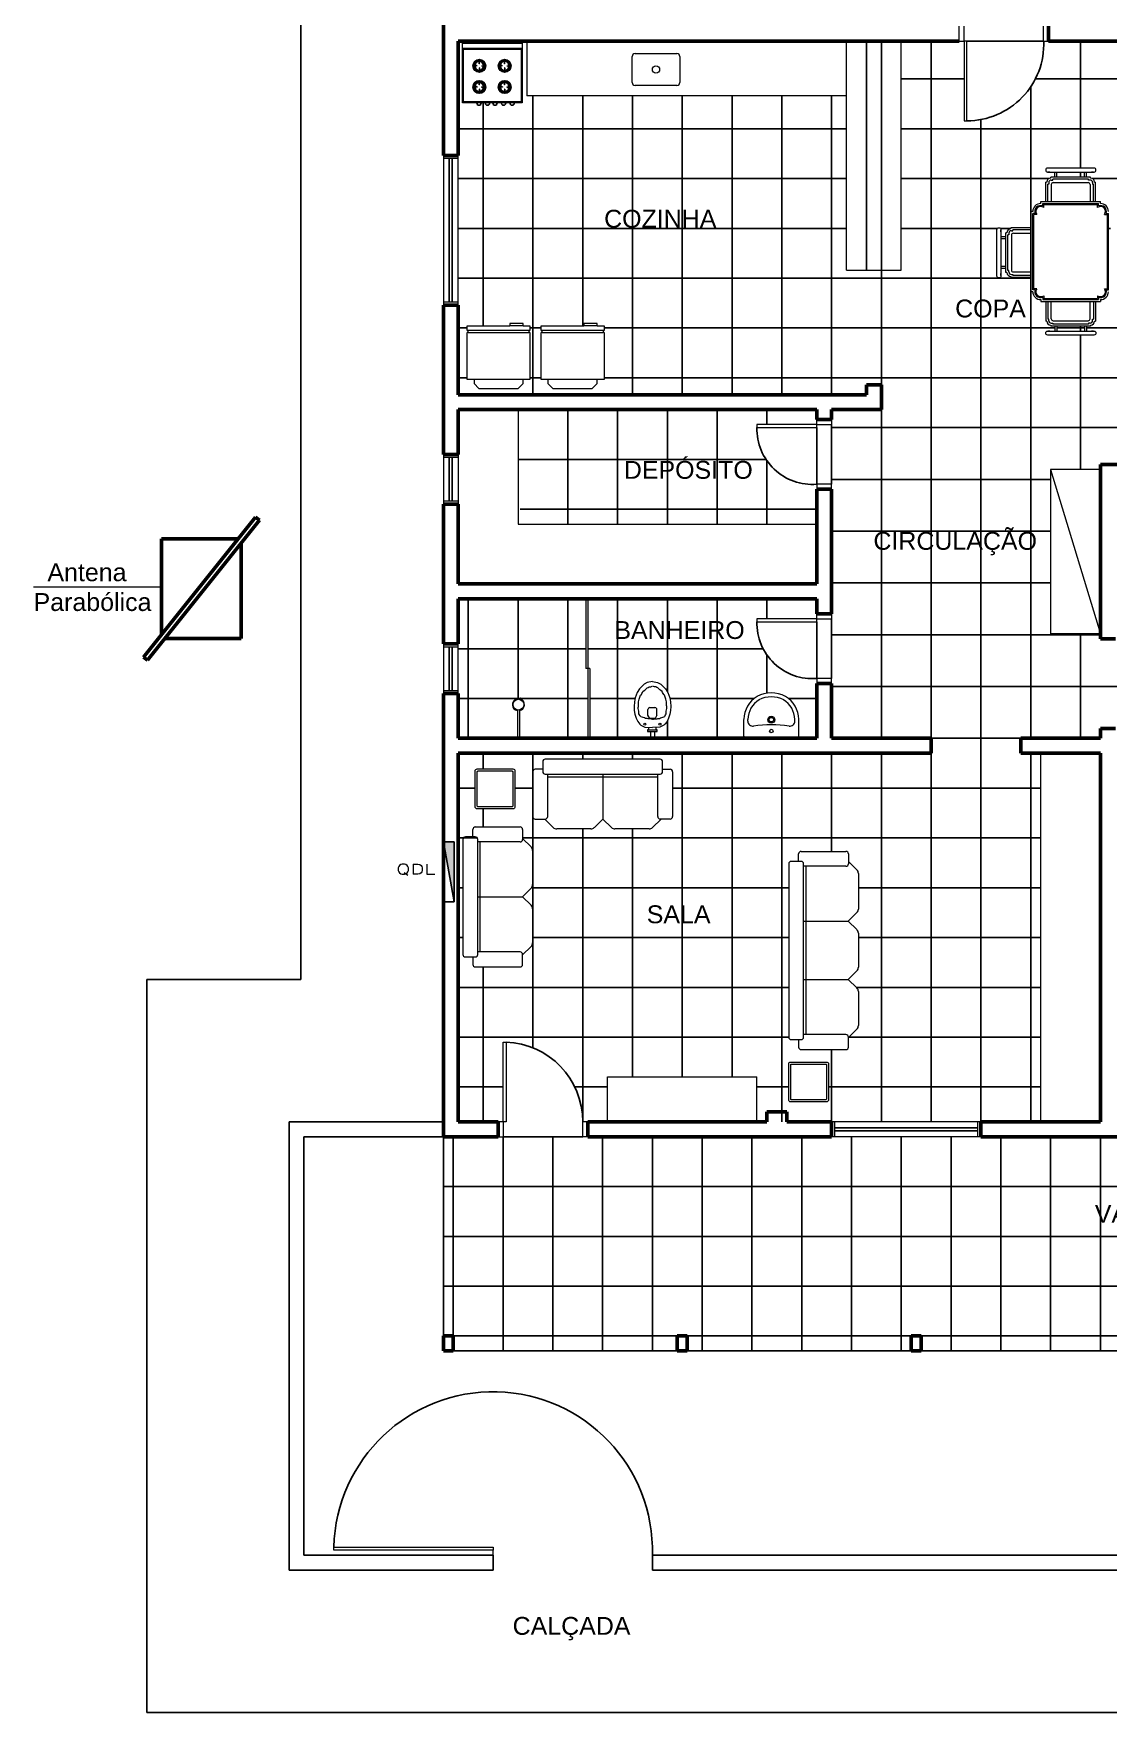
# Model space of a CAD drawing. Extents: x 200.4 to 267.3, y 143.9 to 174.2.
# Drawn here: x 221.67 to 232.47, y 144.45 to 161.31 of the extents above; entities that cross this region are included whole.
import ezdxf

# ---------------------------------------------------------------- set-up
doc = ezdxf.new("R2010")
doc.units = 0
doc.header["$LTSCALE"] = 35
doc.linetypes.add('HIDDEN', pattern=[0.375, 0.25, -0.125])
for name, color, linetype in [('01', 1, 'CONTINUOUS'), ('AF-Conexões_detalhe', 9, 'CONTINUOUS'), ('ALVENARIA', 6, 'CONTINUOUS'), ('ALVNARIA', 3, 'HIDDEN'), ('PENA3', 4, 'CONTINUOUS')]:
    doc.layers.add(name, color=color, linetype=linetype)
for name, color, linetype, lineweight in [('ESQUADRIAS', 2, 'CONTINUOUS', 18), ('PAREDE', 5, 'CONTINUOUS', 50), ('TEXTO', 2, 'CONTINUOUS', 13)]:
    doc.layers.add(name, color=color, linetype=linetype, lineweight=lineweight)
doc.styles.add('ARQ_COTAS_50', font='romans.shx', dxfattribs={"width": 1.5})
doc.styles.get("Standard").update_dxf_attribs({"font": 'ISOCP'})

msp = doc.modelspace()

# ---------------------------------------------------------------- hatches: boundary and pattern name
at = {"layer": '01'}
msp.add_hatch(color=256, dxfattribs=at).paths.add_polyline_path([(225.785, 153.193), (225.893, 152.593), (225.893, 153.193)])

# ---------------------------------------------------------------- linework, layer by layer
for p, q in [((230.685, 150.383), (230.685, 161.233)), ((231.815, 161.233), (231.045, 161.233)), ((232.185, 159.958), (232.185, 161.233)), ((231.015, 160.853), (230.385, 160.853)), ((233.235, 160.853), (231.731, 160.853)), ((226.685, 157.683), (226.685, 160.683)), ((227.185, 158.375), (227.185, 160.683)), ((227.685, 157.683), (227.685, 160.683)), ((228.185, 157.683), (228.185, 160.683)), ((228.685, 157.683), (228.685, 160.683)), ((229.185, 157.683), (229.185, 160.683)), ((229.685, 157.683), (229.685, 160.683)), ((231.685, 159.359), (231.685, 160.774)), ((226.185, 158.375), (226.185, 160.613)), ((229.835, 160.353), (225.935, 160.353)), ((233.235, 160.353), (230.385, 160.353)), ((231.185, 150.383), (231.185, 160.446)), ((225.845, 160.053), (225.845, 158.613)), ((225.875, 158.613), (225.875, 160.053)), ((229.835, 159.853), (225.935, 159.853)), ((231.868, 159.853), (230.385, 159.853)), ((232.185, 159.868), (232.185, 159.918)), ((233.235, 159.853), (232.304, 159.853)), ((229.835, 159.353), (225.935, 159.353)), ((231.351, 159.353), (230.385, 159.353)), ((231.486, 159.353), (231.381, 159.353)), ((232.486, 159.353), (232.456, 159.353)), ((231.686, 158.853), (225.935, 158.853)), ((230.185, 157.783), (230.185, 158.933)), ((231.685, 154.233), (231.685, 158.859)), ((226.025, 158.353), (225.935, 158.353)), ((226.769, 158.353), (226.655, 158.353)), ((231.926, 158.353), (227.399, 158.353)), ((232.226, 158.353), (231.946, 158.353)), ((232.185, 158.321), (232.185, 158.371)), ((232.185, 156.933), (232.185, 158.281)), ((233.235, 158.353), (232.246, 158.353)), ((226.025, 157.853), (225.935, 157.853)), ((226.769, 157.853), (226.655, 157.853)), ((233.235, 157.853), (227.399, 157.853)), ((227.035, 156.383), (227.035, 157.533)), ((227.535, 156.383), (227.535, 157.533)), ((228.035, 156.383), (228.035, 157.533)), ((228.535, 156.383), (228.535, 157.533)), ((229.035, 157.383), (229.035, 157.533)), ((230.185, 154.233), (230.185, 157.533)), ((229.535, 156.783), (229.535, 157.353)), ((229.685, 156.783), (229.685, 157.383)), ((233.235, 157.353), (229.685, 157.353)), ((226.535, 157.033), (229.026, 157.033)), ((229.035, 156.383), (229.035, 157.02)), ((231.885, 156.833), (229.685, 156.833)), ((226.558, 156.533), (229.535, 156.533)), ((231.885, 156.313), (229.685, 156.313)), ((231.885, 155.793), (229.685, 155.793)), ((226.035, 154.233), (226.035, 155.633)), ((226.535, 154.637), (226.535, 155.633)), ((227.035, 154.233), (227.035, 155.633)), ((227.535, 154.233), (227.535, 155.633)), ((228.035, 154.699), (228.035, 155.633)), ((228.535, 154.233), (228.535, 155.633)), ((229.035, 155.433), (229.035, 155.633)), ((229.535, 154.833), (229.535, 155.403)), ((229.685, 154.833), (229.685, 155.433)), ((232.385, 155.273), (229.685, 155.273)), ((232.185, 154.233), (232.185, 155.283)), ((225.935, 155.133), (227.215, 155.133)), ((227.235, 155.133), (228.997, 155.133)), ((229.035, 154.686), (229.035, 155.07)), ((237.185, 154.753), (229.685, 154.753)), ((225.935, 154.633), (226.52, 154.633)), ((226.558, 154.633), (227.235, 154.633)), ((227.255, 154.633), (227.711, 154.633)), ((228.06, 154.633), (228.907, 154.633)), ((229.251, 154.633), (229.535, 154.633)), ((228.035, 154.233), (228.035, 154.409)), ((229.035, 154.233), (229.035, 154.246)), ((231.585, 154.233), (230.685, 154.233)), ((226.185, 153.925), (226.185, 154.083)), ((226.685, 151.126), (226.685, 154.083)), ((227.185, 154.023), (227.185, 154.083)), ((227.685, 154.023), (227.685, 154.083)), ((228.185, 150.833), (228.185, 154.083)), ((228.685, 150.833), (228.685, 154.083)), ((229.185, 150.383), (229.185, 154.083)), ((229.685, 153.098), (229.685, 154.083)), ((230.185, 150.383), (230.185, 154.083)), ((231.685, 150.383), (231.685, 154.083)), ((226.104, 153.733), (225.935, 153.733)), ((226.683, 153.733), (226.504, 153.733)), ((231.785, 153.733), (228.088, 153.733)), ((226.185, 153.343), (226.185, 153.525)), ((226.126, 153.233), (225.935, 153.233)), ((231.785, 153.233), (226.581, 153.233)), ((227.185, 150.383), (227.185, 153.323)), ((227.685, 150.833), (227.685, 153.323)), ((225.785, 153.193), (225.893, 153.193)), ((225.785, 153.193), (225.893, 152.593)), ((225.893, 153.193), (225.893, 152.593)), ((225.981, 152.733), (225.935, 152.733)), ((229.254, 152.733), (226.681, 152.733)), ((231.785, 152.733), (229.954, 152.733)), ((225.893, 152.593), (225.785, 152.593)), ((225.981, 152.233), (225.935, 152.233)), ((229.254, 152.233), (226.681, 152.233)), ((231.785, 152.233), (229.954, 152.233)), ((226.185, 150.383), (226.185, 151.938)), ((229.254, 151.733), (225.935, 151.733)), ((231.785, 151.733), (229.932, 151.733)), ((229.254, 151.233), (225.935, 151.233)), ((231.785, 151.233), (229.854, 151.233)), ((229.685, 150.383), (229.685, 151.108)), ((226.385, 150.733), (225.935, 150.733)), ((227.435, 150.733), (227.105, 150.733)), ((229.254, 150.733), (228.935, 150.733)), ((231.785, 150.733), (229.654, 150.733)), ((225.885, 150.233), (225.885, 148.233)), ((227.185, 150.233), (226.385, 150.233)), ((226.385, 150.233), (226.385, 148.083)), ((226.885, 150.233), (226.885, 148.083)), ((227.385, 150.233), (227.385, 148.083)), ((227.885, 150.233), (227.885, 148.083)), ((228.385, 150.233), (228.385, 148.083)), ((228.885, 150.233), (228.885, 148.083)), ((229.385, 150.233), (229.385, 148.083)), ((231.155, 150.323), (229.715, 150.323)), ((231.155, 150.293), (229.715, 150.293)), ((229.885, 150.233), (229.885, 148.083)), ((230.385, 150.233), (230.385, 148.083)), ((230.885, 150.233), (230.885, 148.083)), ((231.385, 150.233), (231.385, 148.083)), ((231.885, 150.233), (231.885, 148.083)), ((232.385, 150.233), (232.385, 148.083)), ((225.785, 149.733), (239.885, 149.733)), ((225.785, 149.233), (239.885, 149.233)), ((225.785, 148.733), (239.885, 148.733)), ((225.885, 148.233), (228.135, 148.233)), ((228.235, 148.233), (230.485, 148.233)), ((230.585, 148.233), (232.835, 148.233))]:
    msp.add_line(p, q, dxfattribs=at)
for centre, radius, start, end in [((231.046, 161.203), 0.77, 269.9565, 2.2329), ((229.492, 157.339), 0.557, 178.4896, 274.448), ((229.492, 155.389), 0.557, 178.4896, 274.448), ((226.385, 150.384), 0.8, 359.9597, 87.8509), ((226.285, 146.073), 1.6, 358.5679, 178.5679)]:
    msp.add_arc(centre, radius, start, end, dxfattribs=at)
at = {"layer": 'AF-Conexões_detalhe'}
for p, q in [((224.355, 172.663), (224.355, 151.813)), ((224.355, 151.813), (222.805, 151.813)), ((222.805, 151.813), (222.805, 144.453)), ((222.805, 144.453), (242.365, 144.453))]:
    msp.add_line(p, q, dxfattribs=at)
at = {"layer": 'ALVENARIA', "color": 6}
for p, q in [((224.235, 150.383), (224.235, 145.883)), ((225.785, 150.383), (224.235, 150.383)), ((224.385, 150.233), (224.385, 146.033)), ((225.785, 150.233), (224.385, 150.233)), ((224.385, 146.033), (226.285, 146.033)), ((226.285, 146.033), (226.285, 145.883)), ((227.885, 146.033), (227.885, 145.883)), ((227.885, 146.033), (240.785, 146.033)), ((224.235, 145.883), (226.285, 145.883)), ((227.885, 145.883), (240.935, 145.883))]:
    msp.add_line(p, q, dxfattribs=at)
at = {"layer": 'ALVNARIA', "linetype": 'HIDDEN'}
for p, q in [((230.035, 161.233), (230.035, 158.933)), ((230.185, 161.233), (230.185, 158.933)), ((225.845, 157.053), (225.845, 156.613)), ((225.875, 157.053), (225.875, 156.613)), ((225.845, 155.153), (225.845, 154.713)), ((225.875, 154.713), (225.875, 155.153))]:
    msp.add_line(p, q, dxfattribs=at)
at = {"layer": 'ESQUADRIAS'}
for p, q in [((230.965, 161.233), (230.965, 161.383)), ((231.015, 161.233), (231.015, 161.383)), ((231.815, 161.233), (231.815, 161.383)), ((225.978, 160.613), (225.978, 161.213)), ((225.978, 161.213), (226.578, 161.213)), ((225.978, 161.163), (226.578, 161.163)), ((225.988, 161.153), (226.568, 161.153)), ((225.988, 160.623), (225.988, 161.153)), ((226.568, 161.153), (226.568, 160.623)), ((226.578, 161.213), (226.578, 160.613)), ((226.622, 161.233), (226.622, 160.683)), ((229.835, 158.933), (229.835, 161.233)), ((230.385, 158.933), (230.385, 161.233)), ((230.965, 161.233), (231.015, 161.233)), ((231.015, 161.233), (231.015, 160.433)), ((231.045, 161.233), (231.015, 161.233)), ((231.045, 160.433), (231.045, 161.233)), ((231.815, 161.233), (231.865, 161.233)), ((226.125, 160.985), (226.125, 160.983)), ((226.147, 161.006), (226.145, 161.006)), ((226.167, 160.985), (226.167, 160.983)), ((226.379, 160.985), (226.379, 160.983)), ((226.402, 161.006), (226.4, 161.006)), ((226.422, 160.985), (226.422, 160.983)), ((227.681, 160.818), (227.681, 161.078)), ((227.681, 160.818), (227.681, 161.078)), ((227.711, 161.108), (228.131, 161.108)), ((227.711, 161.108), (228.131, 161.108)), ((228.161, 161.078), (228.161, 160.818)), ((228.161, 161.078), (228.161, 160.818)), ((226.147, 160.963), (226.145, 160.963)), ((226.402, 160.963), (226.4, 160.963)), ((226.125, 160.773), (226.125, 160.771)), ((226.147, 160.793), (226.145, 160.793)), ((226.147, 160.75), (226.145, 160.75)), ((226.167, 160.773), (226.167, 160.771)), ((226.379, 160.773), (226.379, 160.771)), ((226.402, 160.793), (226.4, 160.793)), ((226.402, 160.75), (226.4, 160.75)), ((226.422, 160.773), (226.422, 160.771)), ((229.835, 160.683), (226.622, 160.683)), ((228.131, 160.788), (227.711, 160.788)), ((228.131, 160.788), (227.711, 160.788)), ((226.118, 160.613), (225.978, 160.613)), ((226.568, 160.623), (225.988, 160.623)), ((226.167, 160.613), (226.118, 160.613)), ((226.204, 160.613), (226.167, 160.613)), ((226.253, 160.613), (226.204, 160.613)), ((226.28, 160.613), (226.253, 160.613)), ((226.329, 160.613), (226.28, 160.613)), ((226.365, 160.613), (226.329, 160.613)), ((226.414, 160.613), (226.365, 160.613)), ((226.451, 160.613), (226.414, 160.613)), ((226.5, 160.613), (226.451, 160.613)), ((226.578, 160.613), (226.5, 160.613)), ((231.015, 160.433), (231.045, 160.433)), ((225.785, 160.083), (225.785, 158.583)), ((225.935, 160.053), (225.785, 160.053)), ((225.935, 158.583), (225.935, 160.083)), ((231.836, 159.618), (231.836, 159.818)), ((231.846, 159.818), (231.836, 159.818)), ((231.876, 159.918), (231.856, 159.918)), ((231.856, 159.618), (231.856, 159.798)), ((231.866, 159.798), (231.856, 159.798)), ((231.866, 159.813), (231.866, 159.798)), ((231.926, 159.868), (231.886, 159.868)), ((231.886, 159.858), (231.886, 159.868)), ((231.891, 159.838), (231.906, 159.838)), ((231.891, 159.793), (231.891, 159.618)), ((232.266, 159.848), (231.906, 159.848)), ((231.906, 159.838), (231.906, 159.848)), ((231.911, 159.813), (232.261, 159.813)), ((231.926, 159.868), (231.926, 159.918)), ((231.946, 159.868), (231.926, 159.868)), ((231.946, 159.868), (231.946, 159.918)), ((232.226, 159.868), (231.946, 159.868)), ((232.226, 159.868), (232.226, 159.918)), ((232.246, 159.868), (232.226, 159.868)), ((232.246, 159.868), (232.246, 159.918)), ((232.286, 159.868), (232.246, 159.868)), ((232.266, 159.838), (232.266, 159.848)), ((232.281, 159.838), (232.266, 159.838)), ((232.281, 159.793), (232.281, 159.618)), ((232.286, 159.858), (232.286, 159.868)), ((232.316, 159.918), (232.296, 159.918)), ((232.306, 159.813), (232.306, 159.798)), ((232.306, 159.798), (232.316, 159.798)), ((232.316, 159.618), (232.316, 159.798)), ((232.326, 159.818), (232.336, 159.818)), ((232.336, 159.618), (232.336, 159.818)), ((232.34, 159.937), (232.34, 159.938)), ((231.786, 159.622), (231.836, 159.622)), ((231.786, 159.602), (231.786, 159.622)), ((231.836, 159.622), (232.336, 159.622)), ((232.336, 159.622), (232.386, 159.622)), ((232.386, 159.602), (232.386, 159.622)), ((231.686, 159.359), (231.686, 159.522)), ((231.706, 159.522), (231.686, 159.522)), ((231.706, 158.737), (231.706, 159.502)), ((231.729, 159.502), (231.706, 159.502)), ((231.716, 158.747), (231.716, 159.492)), ((231.746, 159.492), (231.716, 159.492)), ((231.806, 159.602), (232.366, 159.602)), ((231.806, 159.579), (231.806, 159.602)), ((231.816, 159.592), (232.356, 159.592)), ((231.816, 159.562), (231.816, 159.592)), ((232.356, 159.562), (232.356, 159.592)), ((232.366, 159.579), (232.366, 159.602)), ((232.426, 159.492), (232.456, 159.492)), ((232.442, 159.502), (232.466, 159.502)), ((232.456, 158.747), (232.456, 159.492)), ((232.466, 158.737), (232.466, 159.502)), ((231.386, 159.319), (231.386, 159.339)), ((231.436, 159.269), (231.436, 159.309)), ((231.446, 159.309), (231.436, 159.309)), ((231.456, 158.93), (231.456, 159.289)), ((231.466, 159.289), (231.456, 159.289)), ((231.466, 159.304), (231.466, 159.289)), ((231.486, 159.349), (231.486, 159.359)), ((231.686, 159.359), (231.486, 159.359)), ((231.491, 159.329), (231.506, 159.329)), ((231.491, 159.284), (231.491, 158.935)), ((231.506, 159.329), (231.506, 159.339)), ((231.686, 159.339), (231.506, 159.339)), ((231.511, 159.304), (231.686, 159.304)), ((231.686, 158.859), (231.686, 159.359)), ((231.686, 159.359), (231.686, 158.859)), ((231.436, 159.269), (231.386, 159.269)), ((231.436, 159.249), (231.386, 159.249)), ((231.436, 159.249), (231.436, 159.269)), ((231.436, 158.97), (231.436, 159.249)), ((231.436, 158.97), (231.386, 158.97)), ((231.436, 158.95), (231.386, 158.95)), ((231.436, 158.95), (231.436, 158.97)), ((231.436, 158.91), (231.436, 158.95)), ((229.835, 158.933), (230.385, 158.933)), ((231.367, 158.855), (231.366, 158.855)), ((231.386, 158.879), (231.386, 158.899)), ((231.446, 158.91), (231.436, 158.91)), ((231.466, 158.93), (231.456, 158.93)), ((231.466, 158.915), (231.466, 158.93)), ((231.486, 158.87), (231.486, 158.859)), ((231.686, 158.859), (231.486, 158.859)), ((231.491, 158.89), (231.506, 158.89)), ((231.506, 158.89), (231.506, 158.879)), ((231.686, 158.879), (231.506, 158.879)), ((231.511, 158.915), (231.686, 158.915)), ((231.686, 158.879), (231.686, 158.758)), ((231.686, 158.879), (231.686, 158.859)), ((231.686, 158.717), (231.686, 158.879)), ((225.935, 158.613), (225.785, 158.613)), ((231.706, 158.717), (231.686, 158.717)), ((231.729, 158.737), (231.706, 158.737)), ((231.746, 158.747), (231.716, 158.747)), ((231.786, 158.637), (231.786, 158.617)), ((231.786, 158.617), (231.836, 158.617)), ((231.806, 158.66), (231.806, 158.637)), ((231.806, 158.637), (232.366, 158.637)), ((231.816, 158.677), (231.816, 158.647)), ((231.816, 158.647), (232.356, 158.647)), ((231.836, 158.617), (232.336, 158.617)), ((231.836, 158.617), (231.836, 158.421)), ((231.856, 158.617), (231.856, 158.441)), ((231.891, 158.446), (231.891, 158.617)), ((232.281, 158.446), (232.281, 158.617)), ((232.316, 158.617), (232.316, 158.441)), ((232.336, 158.617), (232.336, 158.421)), ((232.336, 158.617), (232.386, 158.617)), ((232.356, 158.677), (232.356, 158.647)), ((232.366, 158.66), (232.366, 158.637)), ((232.386, 158.637), (232.386, 158.617)), ((232.426, 158.747), (232.456, 158.747)), ((232.442, 158.737), (232.466, 158.737)), ((231.866, 158.441), (231.856, 158.441)), ((231.866, 158.426), (231.866, 158.441)), ((232.306, 158.426), (232.306, 158.441)), ((232.306, 158.441), (232.316, 158.441)), ((226.025, 158.375), (226.453, 158.375)), ((226.025, 158.328), (226.025, 158.375)), ((226.025, 157.835), (226.025, 158.308)), ((226.035, 158.308), (226.035, 158.328)), ((226.645, 158.328), (226.035, 158.328)), ((226.035, 158.308), (226.645, 158.308)), ((226.588, 158.375), (226.453, 158.375)), ((226.588, 158.375), (226.655, 158.375)), ((226.645, 158.328), (226.645, 158.308)), ((226.655, 158.375), (226.655, 158.328)), ((226.655, 158.308), (226.655, 157.835)), ((226.769, 158.375), (227.196, 158.375)), ((226.769, 158.328), (226.769, 158.375)), ((226.769, 157.835), (226.769, 158.308)), ((226.779, 158.308), (226.779, 158.328)), ((227.389, 158.328), (226.779, 158.328)), ((226.779, 158.308), (227.389, 158.308)), ((227.331, 158.375), (227.196, 158.375)), ((227.331, 158.375), (227.399, 158.375)), ((227.389, 158.328), (227.389, 158.308)), ((227.399, 158.375), (227.399, 158.328)), ((227.399, 158.308), (227.399, 157.835)), ((231.846, 158.421), (231.836, 158.421)), ((231.876, 158.321), (231.856, 158.321)), ((231.886, 158.381), (231.886, 158.371)), ((231.926, 158.371), (231.886, 158.371)), ((231.891, 158.401), (231.906, 158.401)), ((231.906, 158.401), (231.906, 158.391)), ((232.266, 158.391), (231.906, 158.391)), ((231.911, 158.426), (232.261, 158.426)), ((231.926, 158.371), (231.926, 158.321)), ((231.946, 158.371), (231.926, 158.371)), ((231.946, 158.371), (231.946, 158.321)), ((232.226, 158.371), (231.946, 158.371)), ((232.226, 158.371), (232.226, 158.321)), ((232.246, 158.371), (232.226, 158.371)), ((232.246, 158.371), (232.246, 158.321)), ((232.286, 158.371), (232.246, 158.371)), ((232.281, 158.401), (232.266, 158.401)), ((232.266, 158.401), (232.266, 158.391)), ((232.286, 158.381), (232.286, 158.371)), ((232.316, 158.321), (232.296, 158.321)), ((232.326, 158.421), (232.336, 158.421)), ((232.34, 158.302), (232.34, 158.301)), ((226.093, 157.835), (226.093, 157.795)), ((226.143, 157.745), (226.093, 157.795)), ((226.588, 157.795), (226.538, 157.745)), ((226.655, 157.835), (226.588, 157.835)), ((226.588, 157.795), (226.588, 157.835)), ((226.836, 157.835), (226.836, 157.795)), ((226.886, 157.745), (226.836, 157.795)), ((227.331, 157.795), (227.281, 157.745)), ((227.399, 157.835), (227.331, 157.835)), ((227.331, 157.795), (227.331, 157.835)), ((226.143, 157.745), (226.538, 157.745)), ((226.886, 157.745), (227.281, 157.745)), ((226.535, 157.533), (226.535, 156.383)), ((229.535, 157.383), (229.535, 157.433)), ((229.685, 157.433), (229.685, 157.383)), ((228.935, 157.383), (228.935, 157.353)), ((229.535, 157.383), (228.935, 157.383)), ((228.935, 157.353), (229.535, 157.353)), ((229.535, 157.353), (229.535, 157.383)), ((229.535, 157.383), (229.685, 157.383)), ((225.785, 157.083), (225.785, 156.583)), ((225.935, 157.053), (225.785, 157.053)), ((225.935, 157.083), (225.935, 156.583)), ((231.885, 156.933), (231.885, 155.283)), ((232.385, 156.933), (231.885, 156.933)), ((231.885, 156.933), (232.385, 155.283)), ((229.535, 156.783), (229.535, 156.733)), ((229.685, 156.783), (229.535, 156.783)), ((229.685, 156.733), (229.685, 156.783)), ((225.935, 156.613), (225.785, 156.613)), ((226.535, 156.383), (229.535, 156.383)), ((227.215, 155.633), (227.215, 154.933)), ((227.235, 155.633), (227.235, 154.233)), ((229.535, 155.433), (228.935, 155.433)), ((228.935, 155.433), (228.935, 155.403)), ((228.935, 155.403), (229.535, 155.403)), ((229.535, 155.433), (229.535, 155.483)), ((229.535, 155.433), (229.685, 155.433)), ((229.535, 155.403), (229.535, 155.433)), ((229.685, 155.483), (229.685, 155.433)), ((232.385, 155.283), (231.885, 155.283)), ((225.785, 155.183), (225.785, 154.683)), ((225.785, 155.153), (225.935, 155.153)), ((225.935, 154.683), (225.935, 155.183)), ((227.255, 154.933), (227.215, 154.933)), ((227.255, 154.933), (227.255, 154.233)), ((227.754, 154.729), (227.731, 154.692)), ((227.802, 154.777), (227.754, 154.729)), ((227.834, 154.794), (227.802, 154.777)), ((227.885, 154.804), (227.834, 154.794)), ((227.885, 154.804), (227.936, 154.794)), ((227.936, 154.794), (227.968, 154.777)), ((227.968, 154.777), (228.016, 154.729)), ((228.016, 154.729), (228.039, 154.692)), ((229.685, 154.833), (229.535, 154.833)), ((229.535, 154.833), (229.535, 154.783)), ((229.685, 154.783), (229.685, 154.833)), ((225.785, 154.713), (225.935, 154.713)), ((226.519, 154.635), (226.521, 154.629)), ((226.539, 154.639), (226.539, 154.632)), ((226.539, 154.639), (226.539, 154.632)), ((226.557, 154.63), (226.558, 154.635)), ((227.704, 154.598), (227.701, 154.551)), ((227.711, 154.638), (227.704, 154.598)), ((227.731, 154.692), (227.711, 154.638)), ((228.039, 154.692), (228.059, 154.638)), ((228.059, 154.638), (228.067, 154.598)), ((228.067, 154.598), (228.069, 154.551)), ((226.529, 154.512), (226.529, 154.233)), ((226.549, 154.512), (226.549, 154.233)), ((227.701, 154.551), (227.703, 154.513)), ((227.703, 154.513), (227.71, 154.475)), ((227.71, 154.475), (227.723, 154.434)), ((227.723, 154.434), (227.739, 154.402)), ((227.739, 154.402), (227.76, 154.374)), ((227.84, 154.464), (227.84, 154.521)), ((227.858, 154.432), (227.84, 154.464)), ((227.912, 154.432), (227.858, 154.432)), ((227.86, 154.541), (227.91, 154.541)), ((227.93, 154.464), (227.912, 154.432)), ((227.93, 154.464), (227.93, 154.521)), ((228.032, 154.402), (228.01, 154.374)), ((228.047, 154.434), (228.032, 154.402)), ((228.06, 154.475), (228.047, 154.434)), ((228.067, 154.513), (228.06, 154.475)), ((228.069, 154.551), (228.067, 154.513)), ((228.802, 154.255), (228.804, 154.423)), ((228.844, 154.406), (228.844, 154.423)), ((229.315, 154.406), (229.315, 154.423)), ((229.357, 154.255), (229.355, 154.423)), ((227.76, 154.374), (227.77, 154.366)), ((227.77, 154.366), (227.809, 154.344)), ((227.809, 154.344), (227.885, 154.34)), ((227.846, 154.319), (227.837, 154.319)), ((227.837, 154.319), (227.837, 154.303)), ((227.837, 154.303), (227.933, 154.303)), ((227.846, 154.342), (227.846, 154.319)), ((227.846, 154.319), (227.924, 154.319)), ((227.865, 154.303), (227.865, 154.233)), ((227.961, 154.344), (227.885, 154.34)), ((227.885, 154.34), (227.885, 154.34)), ((227.885, 154.34), (227.885, 154.34)), ((227.905, 154.303), (227.905, 154.233)), ((227.924, 154.319), (227.924, 154.342)), ((227.933, 154.319), (227.924, 154.319)), ((227.933, 154.303), (227.933, 154.319)), ((228, 154.366), (227.961, 154.344)), ((228.01, 154.374), (228, 154.366)), ((229.349, 154.246), (228.81, 154.246)), ((231.785, 150.383), (231.785, 154.083)), ((226.683, 153.898), (226.683, 153.448)), ((226.783, 153.923), (226.708, 153.923)), ((226.783, 153.998), (226.783, 153.923)), ((226.783, 153.923), (226.783, 153.898)), ((227.963, 154.023), (226.808, 154.023)), ((227.988, 153.923), (227.988, 153.998)), ((227.988, 153.923), (228.063, 153.923)), ((227.988, 153.898), (227.988, 153.923)), ((228.088, 153.898), (228.088, 153.448)), ((226.808, 153.873), (227.963, 153.873)), ((226.833, 153.448), (226.833, 153.873)), ((226.833, 153.848), (227.938, 153.848)), ((227.388, 153.873), (227.388, 153.423)), ((227.938, 153.448), (227.938, 153.873)), ((226.708, 153.423), (226.808, 153.423)), ((226.803, 153.423), (226.889, 153.337)), ((227.388, 153.423), (227.302, 153.337)), ((227.388, 153.423), (227.474, 153.337)), ((227.973, 153.423), (227.887, 153.337)), ((228.063, 153.423), (227.963, 153.423)), ((225.981, 153.218), (225.981, 152.063)), ((226.081, 153.243), (226.006, 153.243)), ((226.081, 153.243), (226.081, 153.318)), ((226.106, 153.243), (226.081, 153.243)), ((226.106, 153.343), (226.556, 153.343)), ((226.131, 152.063), (226.131, 153.218)), ((226.581, 153.318), (226.581, 153.218)), ((226.581, 153.228), (226.667, 153.142)), ((227.266, 153.323), (226.924, 153.323)), ((227.851, 153.323), (227.509, 153.323)), ((226.556, 153.193), (226.131, 153.193)), ((226.156, 152.088), (226.156, 153.193)), ((226.681, 153.106), (226.681, 152.764)), ((229.354, 152.998), (229.354, 153.073)), ((229.379, 153.098), (229.829, 153.098)), ((229.854, 153.073), (229.854, 152.998)), ((229.254, 152.973), (229.254, 151.233)), ((229.354, 152.998), (229.279, 152.998)), ((229.379, 152.998), (229.354, 152.998)), ((229.404, 151.233), (229.404, 152.973)), ((229.829, 152.948), (229.404, 152.948)), ((229.429, 151.258), (229.429, 152.948)), ((229.854, 152.998), (229.939, 152.912)), ((229.854, 152.998), (229.854, 152.973)), ((229.954, 152.877), (229.954, 152.519)), ((226.581, 152.643), (226.667, 152.729)), ((226.131, 152.643), (226.581, 152.643)), ((226.581, 152.643), (226.667, 152.557)), ((226.681, 152.521), (226.681, 152.179)), ((229.404, 152.398), (229.853, 152.398)), ((229.853, 152.398), (229.939, 152.484)), ((229.853, 152.398), (229.939, 152.312)), ((229.954, 152.276), (229.954, 151.934)), ((226.006, 152.038), (226.081, 152.038)), ((226.081, 152.038), (226.081, 151.963)), ((226.081, 152.038), (226.106, 152.038)), ((226.556, 152.088), (226.131, 152.088)), ((226.581, 152.058), (226.667, 152.144)), ((226.581, 151.963), (226.581, 152.063)), ((226.106, 151.938), (226.556, 151.938)), ((229.853, 151.813), (229.939, 151.899)), ((229.404, 151.813), (229.853, 151.813)), ((229.853, 151.813), (229.939, 151.727)), ((229.954, 151.691), (229.954, 151.349)), ((229.279, 151.208), (229.354, 151.208)), ((229.354, 151.208), (229.354, 151.133)), ((229.354, 151.208), (229.379, 151.208)), ((229.829, 151.258), (229.404, 151.258)), ((229.854, 151.228), (229.939, 151.314)), ((229.854, 151.228), (229.854, 151.233)), ((229.854, 151.133), (229.854, 151.228)), ((226.385, 150.383), (226.385, 151.183)), ((226.385, 151.183), (226.415, 151.183)), ((226.415, 151.183), (226.415, 150.383)), ((229.379, 151.108), (229.829, 151.108)), ((227.435, 150.833), (228.935, 150.833)), ((227.435, 150.383), (227.435, 150.833)), ((228.935, 150.383), (228.935, 150.833)), ((226.385, 150.383), (226.335, 150.383)), ((226.385, 150.383), (226.385, 150.233)), ((226.415, 150.383), (226.385, 150.383)), ((227.185, 150.233), (227.185, 150.383)), ((227.235, 150.383), (227.185, 150.383)), ((231.185, 150.383), (229.685, 150.383)), ((229.715, 150.383), (229.715, 150.233)), ((231.155, 150.233), (231.155, 150.383)), ((226.335, 150.233), (226.385, 150.233)), ((227.235, 150.233), (227.185, 150.233)), ((231.185, 150.233), (229.685, 150.233)), ((224.685, 146.083), (224.685, 146.113)), ((224.685, 146.113), (226.285, 146.113)), ((226.285, 146.083), (224.685, 146.083)), ((226.285, 146.113), (226.285, 146.083)), ((226.285, 146.033), (226.285, 146.083))]:
    msp.add_line(p, q, dxfattribs=at)
for points in [[(226.125, 160.985), (226.083, 160.985)], [(226.125, 160.983), (226.083, 160.983)], [(226.145, 161.006), (226.145, 161.047)], [(226.147, 161.006), (226.147, 161.047)], [(226.167, 160.985), (226.209, 160.985)], [(226.167, 160.983), (226.209, 160.983)], [(226.379, 160.985), (226.338, 160.985)], [(226.379, 160.983), (226.338, 160.983)], [(226.4, 161.006), (226.4, 161.047)], [(226.402, 161.006), (226.402, 161.047)], [(226.422, 160.985), (226.464, 160.985)], [(226.422, 160.983), (226.464, 160.983)], [(226.145, 160.963), (226.145, 160.921)], [(226.145, 160.793), (226.145, 160.835)], [(226.147, 160.963), (226.147, 160.921)], [(226.147, 160.793), (226.147, 160.835)], [(226.4, 160.963), (226.4, 160.921)], [(226.4, 160.793), (226.4, 160.835)], [(226.402, 160.963), (226.402, 160.921)], [(226.402, 160.793), (226.402, 160.835)], [(226.125, 160.773), (226.083, 160.773)], [(226.125, 160.771), (226.083, 160.771)], [(226.145, 160.75), (226.145, 160.709)], [(226.147, 160.75), (226.147, 160.709)], [(226.167, 160.773), (226.209, 160.773)], [(226.167, 160.771), (226.209, 160.771)], [(226.379, 160.773), (226.338, 160.773)], [(226.379, 160.771), (226.338, 160.771)], [(226.4, 160.75), (226.4, 160.709)], [(226.402, 160.75), (226.402, 160.709)], [(226.422, 160.773), (226.464, 160.773)], [(226.422, 160.771), (226.464, 160.771)], [(226.035, 158.328), (226.025, 158.328)], [(226.035, 158.308), (226.025, 158.308)], [(226.588, 158.375), (226.588, 158.398), (226.453, 158.398), (226.453, 158.375)], [(226.655, 158.328), (226.645, 158.328)], [(226.655, 158.308), (226.645, 158.308)], [(226.779, 158.328), (226.769, 158.328)], [(226.779, 158.308), (226.769, 158.308)], [(227.331, 158.375), (227.331, 158.398), (227.196, 158.398), (227.196, 158.375)], [(227.399, 158.328), (227.389, 158.328)], [(227.399, 158.308), (227.389, 158.308)], [(226.093, 157.835), (226.025, 157.835)], [(226.588, 157.835), (226.093, 157.835)], [(226.836, 157.835), (226.769, 157.835)], [(227.331, 157.835), (226.836, 157.835)]]:
    msp.add_lwpolyline(points, dxfattribs=at)
for points in [[(232.32, 159.958), (231.856, 159.958, 0.414214), (231.836, 159.938), (231.836, 159.937, 0.414214), (231.855, 159.918), (231.926, 159.918, 0.414214)], [(232.34, 159.938, 0.414214), (232.32, 159.958, 0.414214)], [(231.926, 159.918), (231.946, 159.918, 0.414214)], [(231.946, 159.918), (232.226, 159.918, 0.414214)], [(232.226, 159.918), (232.246, 159.918, 0.414214)], [(232.246, 159.918), (232.321, 159.918, 0.414214), (232.34, 159.937)], [(231.346, 158.875), (231.346, 159.339, -0.414214), (231.366, 159.359), (231.367, 159.359, -0.414214), (231.386, 159.34), (231.386, 159.269, -0.414214)], [(231.386, 159.269), (231.386, 159.249, -0.414214)], [(231.386, 159.249), (231.386, 158.97, -0.414214)], [(231.386, 158.95), (231.386, 158.874, -0.414214), (231.367, 158.855)], [(231.386, 158.97), (231.386, 158.95, -0.414214)], [(231.366, 158.855, -0.414214), (231.346, 158.875, -0.414214)], [(232.32, 158.281), (231.856, 158.281, -0.414214), (231.836, 158.301), (231.836, 158.302, -0.414214), (231.855, 158.321), (231.926, 158.321, -0.414214)], [(231.926, 158.321), (231.946, 158.321, -0.414214)], [(231.946, 158.321), (232.226, 158.321, -0.414214)], [(232.226, 158.321), (232.246, 158.321, -0.414214)], [(232.246, 158.321), (232.321, 158.321, -0.414214), (232.34, 158.302)], [(232.34, 158.301, -0.414214), (232.32, 158.281, -0.414214)], [(227.885, 154.426, 0.041285), (227.849, 154.427, 0.045356), (227.816, 154.433, 0.033191), (227.77, 154.45, 0.120175), (227.759, 154.459, 0.118011), (227.749, 154.48, 0.050668), (227.743, 154.533, 0.012742), (227.744, 154.574, 0.021668), (227.746, 154.598, 0.039787), (227.752, 154.625, 0.025573), (227.767, 154.666, 0.081205), (227.79, 154.703, 0.062644), (227.833, 154.741, 0.081597), (227.851, 154.749, 0.049616), (227.884, 154.755)], [(227.887, 154.426, -0.041285), (227.923, 154.427, -0.045356), (227.956, 154.433, -0.033191), (228.002, 154.45, -0.120175), (228.013, 154.459, -0.118011), (228.023, 154.48, -0.050668), (228.029, 154.533, -0.012742), (228.028, 154.574, -0.021668), (228.026, 154.598, -0.039787), (228.02, 154.625, -0.025573), (228.005, 154.666, -0.081205), (227.982, 154.703, -0.062644), (227.939, 154.741, -0.081597), (227.921, 154.749, -0.049616), (227.888, 154.755)]]:
    msp.add_lwpolyline(points, format="xyb", dxfattribs=at)
for points in [[(226.124, 153.925), (226.484, 153.925, -0.414214), (226.504, 153.905), (226.504, 153.545, -0.414214), (226.484, 153.525), (226.124, 153.525, -0.414214), (226.104, 153.545), (226.104, 153.905, -0.414214)], [(226.134, 153.905), (226.474, 153.905, -0.414214), (226.484, 153.895), (226.484, 153.555, -0.414214), (226.474, 153.545), (226.134, 153.545, -0.414214), (226.124, 153.555), (226.124, 153.895, -0.414214)], [(229.274, 150.983), (229.634, 150.983, -0.414214), (229.654, 150.963), (229.654, 150.603, -0.414214), (229.634, 150.583), (229.274, 150.583, -0.414214), (229.254, 150.603), (229.254, 150.963, -0.414214)], [(229.284, 150.963), (229.624, 150.963, -0.414214), (229.634, 150.953), (229.634, 150.613, -0.414214), (229.624, 150.603), (229.284, 150.603, -0.414214), (229.274, 150.613), (229.274, 150.953, -0.414214)]]:
    msp.add_lwpolyline(points, format="xyb", close=True, dxfattribs=at)
for centre, radius in [((226.146, 160.984), 0.0647), ((226.401, 160.984), 0.0647), ((227.921, 160.948), 0.0365), ((226.146, 160.772), 0.0647), ((226.401, 160.772), 0.0647), ((226.539, 154.571), 0.0541), ((229.079, 154.42), 0.035), ((229.079, 154.42), 0.0225), ((227.809, 154.376), 0.0101), ((227.961, 154.376), 0.0101), ((229.079, 154.306), 0.0175)]:
    msp.add_circle(centre, radius, dxfattribs=at)
for centre, radius, start, end in [((226.146, 160.984), 0.0628, 90.9117, 179.0883), ((226.146, 160.984), 0.0628, 180.9117, 269.0883), ((226.146, 160.984), 0.0529, 91.084, 178.916), ((226.146, 160.984), 0.0529, 181.084, 268.916), ((226.146, 160.984), 0.0429, 91.337, 178.663), ((226.146, 160.984), 0.0429, 181.337, 268.663), ((226.146, 160.984), 0.0628, 0.9117, 89.0883), ((226.146, 160.984), 0.0529, 1.084, 88.916), ((226.146, 160.984), 0.0429, 1.337, 88.663), ((226.146, 160.984), 0.0628, 270.9117, 359.0883), ((226.146, 160.984), 0.0529, 271.084, 358.916), ((226.146, 160.984), 0.0429, 271.337, 358.663), ((226.401, 160.984), 0.0628, 90.9117, 179.0883), ((226.401, 160.984), 0.0628, 180.9117, 269.0883), ((226.401, 160.984), 0.0529, 91.084, 178.916), ((226.401, 160.984), 0.0529, 181.084, 268.916), ((226.401, 160.984), 0.0429, 91.337, 178.663), ((226.401, 160.984), 0.0429, 181.337, 268.663), ((226.401, 160.984), 0.0628, 0.9117, 89.0883), ((226.401, 160.984), 0.0529, 1.084, 88.916), ((226.401, 160.984), 0.0429, 1.337, 88.663), ((226.401, 160.984), 0.0429, 271.337, 358.663), ((226.401, 160.984), 0.0529, 271.084, 358.916), ((226.401, 160.984), 0.0628, 270.9117, 359.0883), ((227.711, 161.078), 0.03, 90, 180), ((227.711, 161.078), 0.03, 90, 180), ((228.131, 161.078), 0.03, 0, 90), ((228.131, 161.078), 0.03, 0, 90), ((226.146, 160.772), 0.0628, 90.9117, 179.0883), ((226.146, 160.772), 0.0529, 91.084, 178.916), ((226.146, 160.772), 0.0429, 91.337, 178.663), ((226.146, 160.772), 0.0628, 0.9117, 89.0883), ((226.146, 160.772), 0.0529, 1.084, 88.916), ((226.146, 160.772), 0.0429, 1.337, 88.663), ((226.401, 160.772), 0.0628, 90.9117, 179.0883), ((226.401, 160.772), 0.0529, 91.084, 178.916), ((226.401, 160.772), 0.0429, 91.337, 178.663), ((226.401, 160.772), 0.0628, 0.9117, 89.0883), ((226.401, 160.772), 0.0529, 1.084, 88.916), ((226.401, 160.772), 0.0429, 1.337, 88.663), ((227.711, 160.818), 0.03, 180, 270), ((227.711, 160.818), 0.03, 180, 270), ((228.131, 160.818), 0.03, 270, 0), ((228.131, 160.818), 0.03, 270, 0), ((226.146, 160.772), 0.0628, 180.9117, 269.0883), ((226.146, 160.772), 0.0529, 181.084, 268.916), ((226.146, 160.772), 0.0429, 181.337, 268.663), ((226.146, 160.772), 0.0628, 270.9117, 359.0883), ((226.146, 160.772), 0.0529, 271.084, 358.916), ((226.146, 160.772), 0.0429, 271.337, 358.663), ((226.401, 160.772), 0.0628, 180.9117, 269.0883), ((226.401, 160.772), 0.0529, 181.084, 268.916), ((226.401, 160.772), 0.0429, 181.337, 268.663), ((226.401, 160.772), 0.0628, 270.9117, 359.0883), ((226.401, 160.772), 0.0529, 271.084, 358.916), ((226.401, 160.772), 0.0429, 271.337, 358.663), ((226.143, 160.613), 0.0244, 180, 0), ((226.143, 160.613), 0.0214, 180, 0), ((226.228, 160.613), 0.0244, 180, 0), ((226.228, 160.613), 0.0214, 180, 0), ((226.304, 160.613), 0.0244, 180, 0), ((226.304, 160.613), 0.0214, 180, 0), ((226.39, 160.613), 0.0244, 180, 0), ((226.39, 160.613), 0.0214, 180, 0), ((226.476, 160.613), 0.0244, 180, 0), ((226.476, 160.613), 0.0214, 180, 0), ((231.886, 159.818), 0.04, 90, 180), ((231.891, 159.813), 0.025, 90, 180), ((231.911, 159.793), 0.02, 90, 180), ((232.261, 159.793), 0.02, 0, 90), ((232.281, 159.813), 0.025, 0, 90), ((232.286, 159.818), 0.04, 0, 90), ((231.786, 159.522), 0.08, 90, 180), ((231.786, 159.522), 0.06, 70.5288, 199.4712), ((231.786, 159.522), 0.05, 53.1301, 216.8699), ((232.386, 159.522), 0.05, 323.1301, 126.8699), ((232.386, 159.522), 0.06, 340.5288, 109.4712), ((232.386, 159.522), 0.08, 0, 90), ((231.486, 159.309), 0.04, 90, 180), ((231.491, 159.304), 0.025, 90, 180), ((231.511, 159.284), 0.02, 90, 180), ((231.486, 158.91), 0.04, 180, 270), ((231.491, 158.915), 0.025, 180, 270), ((231.511, 158.935), 0.02, 180, 270), ((231.786, 158.717), 0.08, 180, 270), ((231.786, 158.717), 0.06, 160.5288, 289.4712), ((231.786, 158.717), 0.05, 143.1301, 306.8699), ((232.386, 158.717), 0.05, 233.1301, 36.8699), ((232.386, 158.717), 0.06, 250.5288, 19.4712), ((232.386, 158.717), 0.08, 270, 0), ((231.911, 158.446), 0.02, 180, 270), ((232.261, 158.446), 0.02, 270, 0), ((231.886, 158.421), 0.04, 180, 270), ((231.891, 158.426), 0.025, 180, 270), ((232.281, 158.426), 0.025, 270, 0), ((232.286, 158.421), 0.04, 270, 0), ((226.539, 154.571), 0.0608, 107.388, 260.5313), ((226.519, 154.635), 0.000485, 83.9787, 197.388), ((226.524, 154.674), 0.0388, 263.9787, 293.3533), ((226.539, 154.571), 0.0608, 73.0092, 107.388), ((226.554, 154.674), 0.0388, 246.6467, 275.2895), ((226.539, 154.571), 0.0608, 279.4687, 73.0092), ((226.558, 154.635), 0.000485, 343.0092, 95.2895), ((229.079, 154.419), 0.275, 121.3215, 178.9743), ((229.079, 154.419), 0.235, 121.3215, 178.9743), ((229.079, 154.385), 0.304, 61.8336, 118.1664), ((229.079, 154.385), 0.264, 61.8336, 118.1664), ((229.08, 154.419), 0.235, 1.0257, 58.6785), ((229.08, 154.419), 0.275, 1.0257, 58.6785), ((227.86, 154.521), 0.02, 90, 179.9631), ((227.91, 154.521), 0.02, 0.0369, 90), ((228.894, 154.405), 0.05, 179.3526, 278.0214), ((229.265, 154.405), 0.05, 261.9786, 0.6474), ((228.81, 154.254), 0.008, 179.3526, 270), ((229.079, 153.088), 1.281, 81.9786, 98.0214), ((229.349, 154.254), 0.008, 270, 0.6474), ((226.708, 153.898), 0.025, 90, 180), ((226.808, 153.998), 0.025, 90, 180), ((226.808, 153.898), 0.025, 180, 270), ((227.963, 153.998), 0.025, 0, 90), ((227.963, 153.898), 0.025, 270, 0), ((228.063, 153.898), 0.025, 0, 90), ((226.708, 153.448), 0.025, 180, 270), ((226.808, 153.448), 0.025, 270, 0), ((227.963, 153.448), 0.025, 180, 270), ((228.063, 153.448), 0.025, 270, 0), ((226.006, 153.218), 0.025, 90, 180), ((226.106, 153.318), 0.025, 90, 180), ((226.106, 153.218), 0.025, 0, 90), ((226.556, 153.318), 0.025, 0, 90), ((226.556, 153.218), 0.025, 270, 0), ((226.924, 153.373), 0.05, 225, 270), ((227.266, 153.373), 0.05, 270, 315), ((227.509, 153.373), 0.05, 225, 270), ((227.851, 153.373), 0.05, 270, 315), ((226.631, 153.106), 0.05, 0, 45), ((229.379, 153.073), 0.025, 90, 180), ((229.829, 153.073), 0.025, 0, 90), ((229.279, 152.973), 0.025, 90, 180), ((229.379, 152.973), 0.025, 0, 90), ((229.829, 152.973), 0.025, 270, 0), ((229.904, 152.877), 0.05, 0, 45), ((226.631, 152.764), 0.05, 315, 0), ((226.631, 152.521), 0.05, 0, 45), ((229.904, 152.519), 0.05, 315, 0), ((229.904, 152.276), 0.05, 0, 45), ((226.006, 152.063), 0.025, 180, 270), ((226.106, 152.063), 0.025, 270, 0), ((226.556, 152.063), 0.025, 0, 90), ((226.631, 152.179), 0.05, 315, 0), ((226.106, 151.963), 0.025, 180, 270), ((226.556, 151.963), 0.025, 270, 0), ((229.904, 151.934), 0.05, 315, 0), ((229.904, 151.691), 0.05, 0, 45), ((229.279, 151.233), 0.025, 180, 270), ((229.379, 151.233), 0.025, 270, 0), ((229.829, 151.233), 0.025, 0, 90), ((229.904, 151.349), 0.05, 315, 0), ((229.379, 151.133), 0.025, 180, 270), ((229.829, 151.133), 0.025, 270, 0)]:
    msp.add_arc(centre, radius, start, end, dxfattribs=at)
at = {"layer": 'PAREDE'}
for p, q in [((225.785, 162.883), (225.785, 160.083)), ((231.865, 161.233), (231.865, 161.383)), ((225.935, 161.233), (225.935, 160.083)), ((225.935, 161.233), (230.035, 161.233)), ((230.185, 161.233), (230.035, 161.233)), ((230.185, 161.233), (230.965, 161.233)), ((231.865, 161.233), (233.235, 161.233)), ((225.935, 160.083), (225.785, 160.083)), ((225.935, 158.583), (225.785, 158.583)), ((225.785, 158.583), (225.785, 157.083)), ((225.935, 158.583), (225.935, 157.683)), ((230.035, 157.783), (230.185, 157.783)), ((230.035, 157.783), (230.035, 157.683)), ((230.185, 157.783), (230.185, 157.533)), ((225.935, 157.683), (230.035, 157.683)), ((225.935, 157.533), (229.535, 157.533)), ((225.935, 157.533), (225.935, 157.083)), ((229.535, 157.533), (229.535, 157.433)), ((229.535, 157.433), (229.685, 157.433)), ((229.685, 157.433), (229.685, 157.533)), ((229.685, 157.533), (230.185, 157.533)), ((225.935, 157.083), (225.785, 157.083)), ((232.385, 156.983), (233.235, 156.983)), ((232.385, 156.983), (232.385, 155.233)), ((225.785, 156.583), (225.785, 155.183)), ((225.935, 156.583), (225.785, 156.583)), ((225.935, 156.583), (225.935, 155.783)), ((229.535, 156.733), (229.535, 155.783)), ((229.685, 156.733), (229.535, 156.733)), ((229.685, 155.483), (229.685, 156.733)), ((223.336, 155.75), (223.898, 156.453)), ((223.375, 155.719), (223.937, 156.422)), ((223.898, 156.453), (223.937, 156.422)), ((223.723, 156.235), (222.955, 156.235)), ((222.955, 156.235), (222.955, 155.275)), ((223.755, 156.195), (223.755, 155.235)), ((223.336, 155.75), (222.773, 155.048)), ((225.935, 155.783), (229.535, 155.783)), ((223.375, 155.719), (222.812, 155.016)), ((225.935, 155.633), (225.935, 155.183)), ((225.935, 155.633), (229.535, 155.633)), ((229.535, 155.633), (229.535, 155.483)), ((229.535, 155.483), (229.685, 155.483)), ((222.987, 155.235), (223.755, 155.235)), ((225.935, 155.183), (225.785, 155.183)), ((225.785, 155.183), (225.935, 155.183)), ((225.785, 155.183), (225.935, 155.183)), ((232.535, 155.233), (232.385, 155.233)), ((222.773, 155.048), (222.812, 155.016)), ((229.685, 154.783), (229.535, 154.783)), ((229.535, 154.233), (229.535, 154.783)), ((229.685, 154.233), (229.685, 154.783)), ((225.935, 154.683), (225.785, 154.683)), ((225.785, 154.683), (225.935, 154.683)), ((225.785, 154.683), (225.785, 150.233)), ((225.935, 154.683), (225.935, 154.233)), ((225.935, 154.233), (229.535, 154.233)), ((229.685, 154.233), (230.685, 154.233)), ((230.685, 154.233), (230.685, 154.083)), ((231.585, 154.233), (232.385, 154.233)), ((231.585, 154.233), (231.585, 154.083)), ((232.535, 154.333), (232.385, 154.333)), ((232.385, 154.333), (232.385, 154.233)), ((225.935, 154.083), (225.935, 150.383)), ((225.935, 154.083), (230.685, 154.083)), ((231.585, 154.083), (232.385, 154.083)), ((232.385, 150.383), (232.385, 154.083)), ((225.935, 150.383), (226.335, 150.383)), ((226.335, 150.383), (226.335, 150.233)), ((227.235, 150.383), (229.035, 150.383)), ((227.235, 150.233), (227.235, 150.383)), ((229.035, 150.383), (229.035, 150.483)), ((229.035, 150.483), (229.235, 150.483)), ((229.235, 150.483), (229.235, 150.383)), ((229.235, 150.383), (229.685, 150.383)), ((229.685, 150.383), (229.685, 150.233)), ((231.185, 150.383), (232.385, 150.383)), ((231.185, 150.233), (231.185, 150.383)), ((225.785, 150.233), (226.335, 150.233)), ((227.235, 150.233), (229.685, 150.233)), ((231.185, 150.233), (233.435, 150.233)), ((225.785, 148.083), (225.785, 148.233)), ((225.785, 148.233), (225.885, 148.233)), ((225.885, 148.233), (225.885, 148.083)), ((228.135, 148.233), (228.135, 148.083)), ((228.135, 148.233), (228.235, 148.233)), ((228.235, 148.233), (228.235, 148.083)), ((230.485, 148.233), (230.485, 148.083)), ((230.485, 148.233), (230.585, 148.233)), ((230.585, 148.233), (230.585, 148.083)), ((225.885, 148.083), (225.785, 148.083)), ((228.235, 148.083), (228.135, 148.083)), ((230.585, 148.083), (230.485, 148.083))]:
    msp.add_line(p, q, dxfattribs=at)
at = {"layer": 'PENA3'}
for p, q in [((225.785, 150.233), (225.785, 148.233)), ((225.885, 148.083), (228.135, 148.083)), ((228.235, 148.083), (230.485, 148.083)), ((230.585, 148.083), (232.835, 148.083))]:
    msp.add_line(p, q, dxfattribs=at)
at = {"layer": 'TEXTO', "ltscale": 0.01}
msp.add_line((221.669, 155.755), (222.955, 155.755), dxfattribs=at)

# ---------------------------------------------------------------- texts
at = {"layer": 'TEXTO', "ltscale": 0.01, "char_height": 0.17941, "attachment_point": 1}
for s, insert in [('{\\fArial|b0|i0|c0|p34;COZINHA}', (227.4, 159.539)), ('{\\fArial|b0|i0|c0|p34;COPA}', (230.926, 158.638)), ('{\\fArial|b0|i0|c0|p34;DEPÓSITO}', (227.598, 157.018)), ('{\\fArial|b0|i0|c0|p34;CIRCULAÇÃO}', (230.105, 156.305)), ('{\\fArial|b0|i0|c0|p34;  Antena\\PParabólica}', (221.669, 155.99)), ('{\\fArial|b0|i0|c0|p34;BANHEIRO}', (227.503, 155.41)), ('{\\fArial|b0|i0|c0|p34;SALA}', (227.828, 152.556)), ('{\\fArial|b0|i0|c0|p34;VARANDA}', (232.329, 149.549)), ('{\\fArial|b0|i0|c0|p34;CALÇADA}', (226.481, 145.412))]:
    msp.add_mtext(s, dxfattribs=dict(at, insert=insert))
at = {"layer": 'TEXTO', "style": 'ARQ_COTAS_50', "width": 1.5}
msp.add_attdef('QDL', (225.311, 152.868), 'NÍVEL', height=0.1022, dxfattribs=at)

doc.saveas('drawing.dxf')
